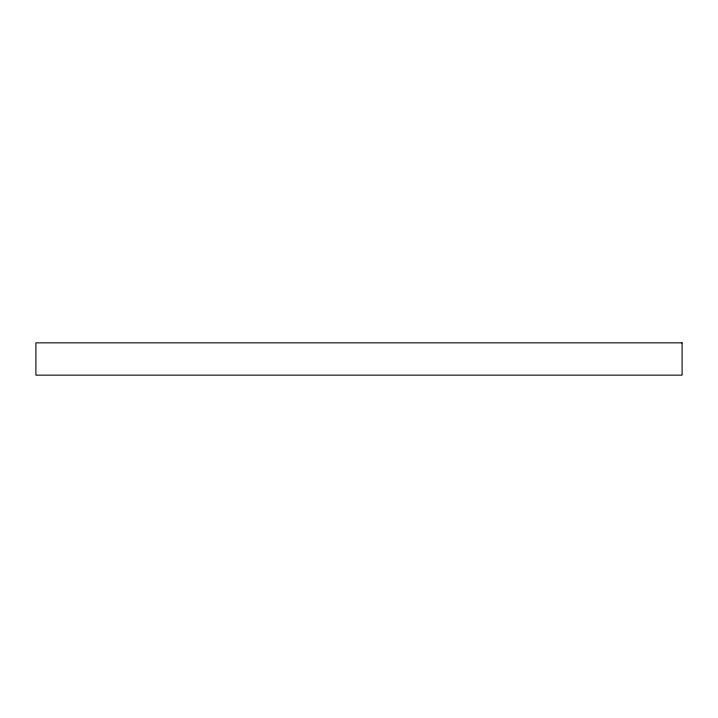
<?xml version="1.0" encoding="UTF-8"?>
<svg xmlns="http://www.w3.org/2000/svg" width="718" height="718" viewBox="0 0 718 718"><rect width="100%" height="100%" fill="white"/><g stroke="black" fill="none" stroke-linecap="round" stroke-linejoin="round"><path stroke-width="1.08" d="M682.1 342.845L35.9 342.845L35.9 375.155L682.1 375.155L682.1 342.845"/></g></svg>
